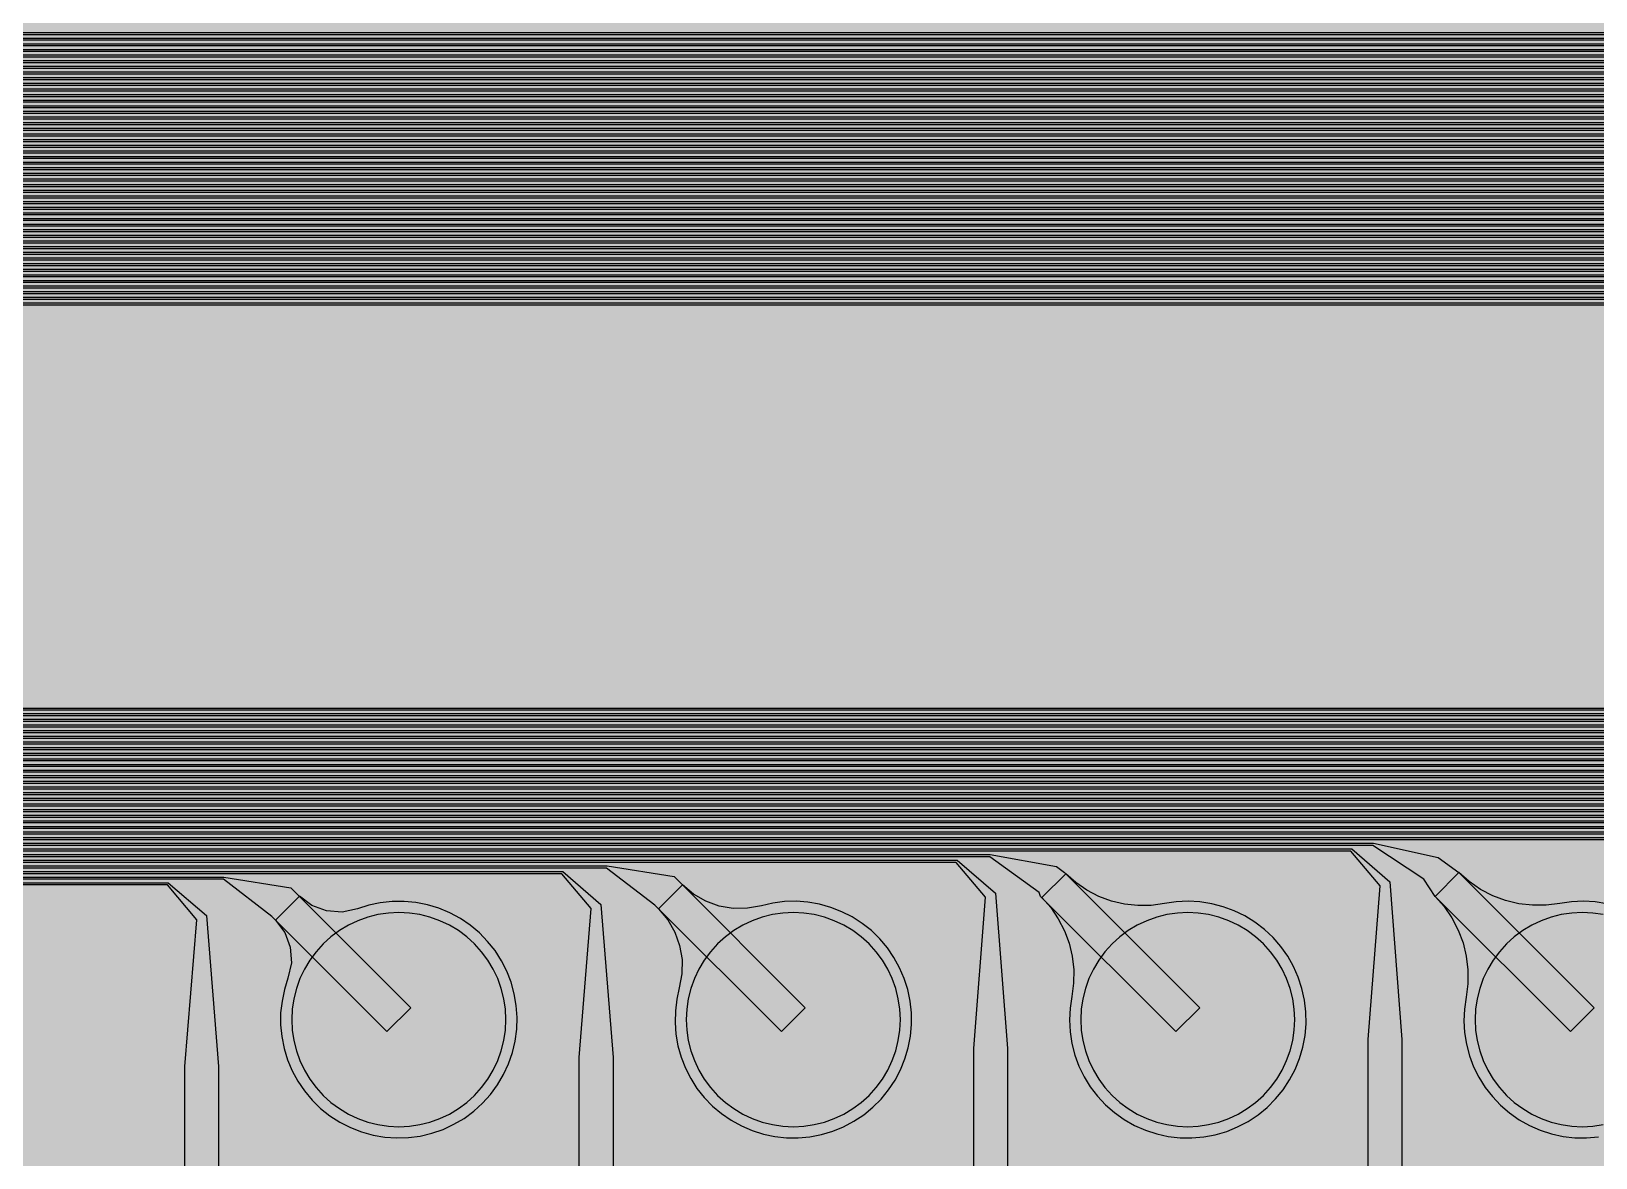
# Model space of a CAD drawing. Header units: metres. Extents: x -7220 to 10980, y -29667 to 1833.
# Drawn here: x -5383 to -3995, y -20165 to -19165 of the extents above; entities that cross this region are included whole.
import ezdxf

# ---------------------------------------------------------------- set-up
doc = ezdxf.new("R2010")
doc.units = ezdxf.units.M
for name, color, linetype in [('Metal1', 4, 'CONTINUOUS'), ('Polyimide', 7, 'CONTINUOUS'), ('Polyimide_Negative', 5, 'CONTINUOUS')]:
    doc.layers.add(name, color=color, linetype=linetype)

msp = doc.modelspace()

# ---------------------------------------------------------------- hatches: boundary and pattern name
at = {"layer": 'Polyimide'}
msp.add_hatch(color=7, dxfattribs=at).paths.add_polyline_path([(4099.4, -13861.6), (4142.6, -14152.8), (4214.2, -14438.4), (4313.4, -14715.5), (4439.2, -14981.7), (4590.6, -15234.2), (4766, -15470.7), (4963.7, -15688.8), (5181.8, -15886.5), (5418.3, -16061.9), (5670.8, -16213.3), (5936.9, -16339.1), (6214.1, -16438.3), (6499.7, -16509.9), (6790.9, -16553.1), (7085, -16567.5), (9980.4, -16567.5), (10058.8, -16571.4), (10136.4, -16582.9), (10212.6, -16601.9), (10286.5, -16628.4), (10357.5, -16662), (10424.8, -16702.3), (10487.9, -16749.1), (10546.1, -16801.8), (10598.8, -16860), (10645.6, -16923), (10685.9, -16990.4), (10719.5, -17061.4), (10745.9, -17135.3), (10765, -17211.4), (10776.5, -17289.1), (10780.4, -17367.5), (10780.4, -21957.3), (10741.6, -22012.9), (10706, -22070.6), (10673.6, -22130.1), (10644.5, -22191.4), (10618.9, -22254.2), (10596.8, -22318.2), (10578.3, -22383.5), (10563.4, -22449.6), (10552.2, -22516.5), (10544.7, -22583.8), (10541, -22651.5), (10541, -22719.3), (10544.7, -22787), (10552.2, -22854.4), (10563.4, -22921.2), (10578.3, -22987.4), (10596.8, -23052.6), (10618.9, -23116.7), (10644.5, -23179.5), (10673.6, -23240.7), (10706, -23300.3), (10741.6, -23357.9), (10780.4, -23413.5), (10780.4, -28667.5), (10776.5, -28745.9), (10765, -28823.6), (10745.9, -28899.7), (10719.5, -28973.6), (10685.9, -29044.6), (10645.6, -29112), (10598.8, -29175), (10546.1, -29233.2), (10487.9, -29285.9), (10424.8, -29332.7), (10357.5, -29373), (10286.5, -29406.6), (10212.6, -29433.1), (10136.4, -29452.1), (10058.8, -29463.6), (9980.4, -29467.5), (-6219.6, -29467.5), (-6298, -29463.6), (-6375.7, -29452.1), (-6451.9, -29433.1), (-6525.8, -29406.6), (-6596.7, -29373), (-6664.1, -29332.7), (-6727.1, -29285.9), (-6785.3, -29233.2), (-6838, -29175), (-6884.8, -29112), (-6925.2, -29044.6), (-6958.7, -28973.6), (-6985.2, -28899.7), (-7004.3, -28823.6), (-7015.8, -28745.9), (-7019.6, -28667.5), (-7019.6, -23426.3), (-6979.4, -23370.1), (-6942.3, -23311.6), (-6908.7, -23251.2), (-6878.5, -23189), (-6851.8, -23125.1), (-6828.8, -23059.9), (-6809.5, -22993.4), (-6794, -22926), (-6782.4, -22857.8), (-6774.6, -22789.1), (-6770.7, -22720), (-6770.7, -22650.8), (-6774.6, -22581.8), (-6782.4, -22513), (-6794, -22444.8), (-6809.5, -22377.4), (-6828.8, -22311), (-6851.8, -22245.7), (-6878.5, -22181.9), (-6908.7, -22119.7), (-6942.3, -22059.2), (-6979.4, -22000.8), (-7019.6, -21944.5), (-7019.6, -17367.5), (-7015.8, -17289.1), (-7004.3, -17211.4), (-6985.2, -17135.3), (-6958.7, -17061.4), (-6925.2, -16990.4), (-6884.8, -16923), (-6838, -16860), (-6785.3, -16801.8), (-6727.1, -16749.1), (-6664.1, -16702.3), (-6596.7, -16662), (-6525.8, -16628.4), (-6451.9, -16601.9), (-6375.7, -16582.9), (-6298, -16571.4), (-6219.6, -16567.5), (-3314, -16567.5), (-3019.9, -16553.1), (-2728.7, -16509.9), (-2443.1, -16438.3), (-2165.9, -16339.1), (-1899.8, -16213.3), (-1647.3, -16061.9), (-1410.8, -15886.5), (-1192.7, -15688.8), (-995, -15470.7), (-819.6, -15234.2), (-668.2, -14981.7), (-542.4, -14715.5), (-443.2, -14438.4), (-371.6, -14152.8), (-328.4, -13861.6), (-314, -13567.5), (-314, -13373.5), (-317.5, -13328.1), (-327.7, -13283.8), (-344.6, -13241.5), (-367.6, -13202.3), (-396.4, -13167), (-430.1, -13136.5), (-468, -13111.4), (-509.3, -13092.3), (-509.3, -13092.3), (-578.2, -13061.3), (-642.2, -13021.2), (-700.3, -12973), (-751.3, -12917.3), (-794.4, -12855.3), (-828.7, -12788.1), (-853.7, -12716.8), (-868.9, -12642.8), (-874, -12567.5), (-868.9, -12492.2), (-853.7, -12418.2), (-828.7, -12346.9), (-794.4, -12279.7), (-751.3, -12217.7), (-700.3, -12162), (-642.2, -12113.8), (-578.2, -12073.7), (-509.3, -12042.7), (-509.3, -12042.7), (-468, -12023.6), (-430.1, -11998.5), (-396.4, -11968), (-367.6, -11932.7), (-344.6, -11893.5), (-327.7, -11851.2), (-317.5, -11806.9), (-314, -11761.5), (-314, -11074.3), (-317.5, -11028.9), (-327.7, -10984.6), (-344.6, -10942.4), (-367.6, -10903.1), (-396.4, -10867.8), (-430.1, -10837.3), (-468, -10812.2), (-509.3, -10793.2), (-509.3, -10793.2), (-578.2, -10762.1), (-642.2, -10722.1), (-700.3, -10673.8), (-751.3, -10618.1), (-794.4, -10556.1), (-828.7, -10488.9), (-853.7, -10417.6), (-868.9, -10343.7), (-874, -10268.3), (-868.9, -10193), (-853.7, -10119), (-828.7, -10047.8), (-794.4, -9980.5), (-751.3, -9918.5), (-700.3, -9862.9), (-642.2, -9814.6), (-578.2, -9774.6), (-509.3, -9743.5), (-509.3, -9743.5), (-468, -9724.5), (-430.1, -9699.4), (-396.4, -9668.8), (-367.6, -9633.5), (-344.6, -9594.3), (-327.7, -9552), (-317.5, -9507.7), (-314, -9462.4), (-314, -8775.1), (-317.5, -8729.8), (-327.7, -8685.5), (-344.6, -8643.2), (-367.6, -8604), (-396.4, -8568.7), (-430.1, -8538.1), (-468, -8513), (-509.3, -8494), (-509.3, -8494), (-578.2, -8462.9), (-642.2, -8422.9), (-700.3, -8374.6), (-751.3, -8319), (-794.4, -8257), (-828.7, -8189.7), (-853.7, -8118.5), (-868.9, -8044.5), (-874, -7969.2), (-868.9, -7893.8), (-853.7, -7819.9), (-828.7, -7748.6), (-794.4, -7681.4), (-751.3, -7619.4), (-700.3, -7563.7), (-642.2, -7515.4), (-578.2, -7475.4), (-509.3, -7444.3), (-509.3, -7444.3), (-468, -7425.3), (-430.1, -7400.2), (-396.4, -7369.7), (-367.6, -7334.4), (-344.6, -7295.1), (-327.7, -7252.9), (-317.5, -7208.6), (-314, -7163.2), (-314, -6476), (-317.5, -6430.6), (-327.7, -6386.3), (-344.6, -6344), (-367.6, -6304.8), (-396.4, -6269.5), (-430.1, -6239), (-468, -6213.9), (-509.3, -6194.8), (-509.3, -6194.8), (-578.2, -6163.8), (-642.2, -6123.7), (-700.3, -6075.5), (-751.3, -6019.8), (-794.4, -5957.8), (-828.7, -5890.6), (-853.7, -5819.3), (-868.9, -5745.3), (-874, -5670), (-868.9, -5594.7), (-853.7, -5520.7), (-828.7, -5449.4), (-794.4, -5382.2), (-751.3, -5320.2), (-700.3, -5264.5), (-642.2, -5216.3), (-578.2, -5176.2), (-509.3, -5145.2), (-509.3, -5145.2), (-468, -5126.1), (-430.1, -5101), (-396.4, -5070.5), (-367.6, -5035.2), (-344.6, -4996), (-327.7, -4953.7), (-317.5, -4909.4), (-314, -4864), (-314, 380), (-314, 1532.5), (-269, 1532.5), (-268.8, 1525.6), (-268.1, 1518.8), (-267, 1512), (-265.4, 1505.3), (-263.4, 1498.7), (-261, 1492.3), (-258.2, 1486.1), (-254.9, 1480), (-251.3, 1474.2), (-247.3, 1468.6), (-242.9, 1463.3), (-238.2, 1458.3), (-233.2, 1453.6), (-227.9, 1449.2), (-222.3, 1445.2), (-216.5, 1441.6), (-210.4, 1438.3), (-204.2, 1435.5), (-197.8, 1433.1), (-191.2, 1431.1), (-184.5, 1429.5), (-177.7, 1428.4), (-170.9, 1427.7), (-164, 1427.5), (-157.1, 1427.7), (-150.3, 1428.4), (-143.5, 1429.5), (-136.8, 1431.1), (-130.2, 1433.1), (-123.8, 1435.5), (-117.6, 1438.3), (-111.5, 1441.6), (-105.7, 1445.2), (-100.1, 1449.2), (-94.8, 1453.6), (-89.8, 1458.3), (-85.1, 1463.3), (-80.7, 1468.6), (-76.7, 1474.2), (-73.1, 1480), (-69.8, 1486.1), (-67, 1492.3), (-64.6, 1498.7), (-62.6, 1505.3), (-61, 1512), (-59.9, 1518.8), (-59.2, 1525.6), (-59, 1532.5), (1786, 1532.5), (3835, 1532.5), (3835.2, 1539), (3835.9, 1545.6), (3836.9, 1552), (3838.4, 1558.4), (3840.3, 1564.6), (3842.6, 1570.8), (3845.3, 1576.7), (3848.4, 1582.5), (3851.9, 1588.1), (3855.7, 1593.4), (3859.8, 1598.4), (3864.3, 1603.2), (3869.1, 1607.7), (3874.1, 1611.8), (3879.4, 1615.6), (3885, 1619.1), (3890.8, 1622.2), (3896.7, 1624.9), (3902.9, 1627.2), (3909.1, 1629.1), (3915.5, 1630.6), (3921.9, 1631.6), (3928.5, 1632.3), (3935, 1632.5), (3941.5, 1632.3), (3948.1, 1631.6), (3954.5, 1630.6), (3960.9, 1629.1), (3967.1, 1627.2), (3973.3, 1624.9), (3979.2, 1622.2), (3985, 1619.1), (3990.6, 1615.6), (3995.9, 1611.8), (4000.9, 1607.7), (4005.7, 1603.2), (4010.2, 1598.4), (4014.3, 1593.4), (4018.1, 1588.1), (4021.6, 1582.5), (4024.7, 1576.7), (4027.4, 1570.8), (4029.7, 1564.6), (4031.6, 1558.4), (4033.1, 1552), (4034.1, 1545.6), (4034.8, 1539), (4035, 1532.5), (4085, 1532.5), (4085, 380), (4085, 330), (4085, -4864), (4088.5, -4909.4), (4098.7, -4953.7), (4115.6, -4996), (4138.6, -5035.2), (4167.4, -5070.5), (4201.1, -5101), (4239, -5126.1), (4280.3, -5145.2), (4280.3, -5145.2), (4349.2, -5176.2), (4413.2, -5216.3), (4471.3, -5264.5), (4522.3, -5320.2), (4565.4, -5382.2), (4599.7, -5449.4), (4624.7, -5520.7), (4639.9, -5594.7), (4645, -5670), (4639.9, -5745.3), (4624.7, -5819.3), (4599.7, -5890.6), (4565.4, -5957.8), (4522.3, -6019.8), (4471.3, -6075.5), (4413.2, -6123.7), (4349.2, -6163.8), (4280.3, -6194.8), (4239, -6213.9), (4201.1, -6239), (4167.4, -6269.5), (4138.6, -6304.8), (4115.6, -6344), (4098.7, -6386.3), (4088.5, -6430.6), (4085, -6476), (4085, -13567.5), (4099.4, -13861.6)])

# ---------------------------------------------------------------- linework, layer by layer
at = {"layer": 'Metal1'}
for points in [[(918.9, -18191.7), (918.9, -19377.9), (888.3, -19408.5), (-6017.5, -19408.5), (-6048.1, -19377.9), (-6048.1, -16796.6)], [(-6046.1, -16797.4), (-6046.1, -19377.1), (-6016.7, -19406.5), (887.5, -19406.5), (916.9, -19377.1), (916.9, -18191.7)], [(913.9, -18191.7), (913.9, -19372.9), (883.3, -19403.5), (-6012.5, -19403.5), (-6043.1, -19372.9), (-6043.1, -16801.6)], [(-6041.1, -16802.4), (-6041.1, -19372.1), (-6011.7, -19401.5), (882.5, -19401.5), (911.9, -19372.1), (911.9, -18191.7)], [(908.9, -18191.7), (908.9, -19367.9), (878.3, -19398.5), (-6007.5, -19398.5), (-6038.1, -19367.9), (-6038.1, -16806.6)], [(-6036.1, -16807.4), (-6036.1, -19367.1), (-6006.7, -19396.5), (877.5, -19396.5), (906.9, -19367.1), (906.9, -18191.7)], [(903.9, -18191.7), (903.9, -19362.9), (873.3, -19393.5), (-6002.5, -19393.5), (-6033.1, -19362.9), (-6033.1, -16811.6)], [(-6031.1, -16812.4), (-6031.1, -19362.1), (-6001.7, -19391.5), (872.5, -19391.5), (901.9, -19362.1), (901.9, -18191.7)], [(898.9, -18191.7), (898.9, -19357.9), (868.3, -19388.5), (-5997.5, -19388.5), (-6028.1, -19357.9), (-6028.1, -16816.6)], [(-6026.1, -16817.4), (-6026.1, -19357.1), (-5996.7, -19386.5), (867.5, -19386.5), (896.9, -19357.1), (896.9, -18191.7)], [(893.9, -18191.7), (893.9, -19352.9), (863.3, -19383.5), (-5992.5, -19383.5), (-6023.1, -19352.9), (-6023.1, -16821.6)], [(-6021.1, -16822.4), (-6021.1, -19352.1), (-5991.7, -19381.5), (862.5, -19381.5), (891.9, -19352.1), (891.9, -18191.7)], [(888.9, -18191.7), (888.9, -19347.9), (858.3, -19378.5), (-5987.5, -19378.5), (-6018.1, -19347.9), (-6018.1, -16826.6)], [(-6016.1, -16827.4), (-6016.1, -19347.1), (-5986.7, -19376.5), (857.5, -19376.5), (886.9, -19347.1), (886.9, -18191.7)], [(883.9, -18191.7), (883.9, -19342.9), (853.3, -19373.5), (-5982.5, -19373.5), (-6013.1, -19342.9), (-6013.1, -16831.6)], [(-6011.1, -16832.4), (-6011.1, -19342.1), (-5981.7, -19371.5), (852.5, -19371.5), (881.9, -19342.1), (881.9, -18191.7)], [(878.9, -18191.7), (878.9, -19337.9), (848.3, -19368.5), (-5977.5, -19368.5), (-6008.1, -19337.9), (-6008.1, -16836.6)], [(-6006.1, -16837.4), (-6006.1, -19337.1), (-5976.7, -19366.5), (847.5, -19366.5), (876.9, -19337.1), (876.9, -18191.7)], [(873.9, -18191.7), (873.9, -19332.9), (843.3, -19363.5), (-5972.5, -19363.5), (-6003.1, -19332.9), (-6003.1, -16841.6)], [(-6001.1, -16842.4), (-6001.1, -19332.1), (-5971.7, -19361.5), (842.5, -19361.5), (871.9, -19332.1), (871.9, -18191.7)], [(868.9, -18191.7), (868.9, -19327.9), (838.3, -19358.5), (-5967.5, -19358.5), (-5998.1, -19327.9), (-5998.1, -16846.6)], [(-5996.1, -16847.4), (-5996.1, -19327.1), (-5966.7, -19356.5), (837.5, -19356.5), (866.9, -19327.1), (866.9, -18191.7)], [(863.9, -18191.7), (863.9, -19322.9), (833.3, -19353.5), (-5962.5, -19353.5), (-5993.1, -19322.9), (-5993.1, -16851.6)], [(-5991.1, -16852.4), (-5991.1, -19322.1), (-5961.7, -19351.5), (832.5, -19351.5), (861.9, -19322.1), (861.9, -18191.7)], [(858.9, -18191.7), (858.9, -19317.9), (828.3, -19348.5), (-5957.5, -19348.5), (-5988.1, -19317.9), (-5988.1, -16856.6)], [(-5986.1, -16857.4), (-5986.1, -19317.1), (-5956.7, -19346.5), (827.5, -19346.5), (856.9, -19317.1), (856.9, -18191.7)], [(853.9, -18191.7), (853.9, -19312.9), (823.3, -19343.5), (-5952.5, -19343.5), (-5983.1, -19312.9), (-5983.1, -16861.6)], [(-5981.1, -16862.4), (-5981.1, -19312.1), (-5951.7, -19341.5), (822.5, -19341.5), (851.9, -19312.1), (851.9, -18191.7)], [(848.9, -18191.7), (848.9, -19307.9), (818.3, -19338.5), (-5947.5, -19338.5), (-5978.1, -19307.9), (-5978.1, -16866.6)], [(-5976.1, -16867.4), (-5976.1, -19307.1), (-5946.7, -19336.5), (817.5, -19336.5), (846.9, -19307.1), (846.9, -18191.7)], [(843.9, -18191.7), (843.9, -19302.9), (813.3, -19333.5), (-5942.5, -19333.5), (-5973.1, -19302.9), (-5973.1, -16871.6)], [(-5971.1, -16872.4), (-5971.1, -19302.1), (-5941.7, -19331.5), (812.5, -19331.5), (841.9, -19302.1), (841.9, -18191.7)], [(838.9, -18191.7), (838.9, -19297.9), (808.3, -19328.5), (-5937.5, -19328.5), (-5968.1, -19297.9), (-5968.1, -16876.6)], [(-5966.1, -16877.4), (-5966.1, -19297.1), (-5936.7, -19326.5), (807.5, -19326.5), (836.9, -19297.1), (836.9, -18191.7)], [(833.9, -18191.7), (833.9, -19292.9), (803.3, -19323.5), (-5932.5, -19323.5), (-5963.1, -19292.9), (-5963.1, -16881.6)], [(-5961.1, -16882.4), (-5961.1, -19292.1), (-5931.7, -19321.5), (802.5, -19321.5), (831.9, -19292.1), (831.9, -18191.7)], [(828.9, -18191.7), (828.9, -19287.9), (798.3, -19318.5), (-5927.5, -19318.5), (-5958.1, -19287.9), (-5958.1, -16886.6)], [(-5956.1, -16887.4), (-5956.1, -19287.1), (-5926.7, -19316.5), (797.5, -19316.5), (826.9, -19287.1), (826.9, -18191.7)], [(823.9, -18191.7), (823.9, -19282.9), (793.3, -19313.5), (-5922.5, -19313.5), (-5953.1, -19282.9), (-5953.1, -16891.6)], [(-5951.1, -16892.4), (-5951.1, -19282.1), (-5921.7, -19311.5), (792.5, -19311.5), (821.9, -19282.1), (821.9, -18191.7)], [(818.9, -18191.7), (818.9, -19277.9), (788.3, -19308.5), (-5917.5, -19308.5), (-5948.1, -19277.9), (-5948.1, -16896.6)], [(-5946.1, -16897.4), (-5946.1, -19277.1), (-5916.7, -19306.5), (787.5, -19306.5), (816.9, -19277.1), (816.9, -18191.7)], [(813.9, -18191.7), (813.9, -19272.9), (783.3, -19303.5), (-5912.5, -19303.5), (-5943.1, -19272.9), (-5943.1, -16901.6)], [(-5941.1, -16902.4), (-5941.1, -19272.1), (-5911.7, -19301.5), (782.5, -19301.5), (811.9, -19272.1), (811.9, -18191.7)], [(808.9, -18191.7), (808.9, -19267.9), (778.3, -19298.5), (-5907.5, -19298.5), (-5938.1, -19267.9), (-5938.1, -16906.6)], [(-5936.1, -16907.4), (-5936.1, -19267.1), (-5906.7, -19296.5), (777.5, -19296.5), (806.9, -19267.1), (806.9, -18191.7)], [(803.9, -18191.7), (803.9, -19262.9), (773.3, -19293.5), (-5902.5, -19293.5), (-5933.1, -19262.9), (-5933.1, -16911.6)], [(-5931.1, -16912.4), (-5931.1, -19262.1), (-5901.7, -19291.5), (772.5, -19291.5), (801.9, -19262.1), (801.9, -18191.7)], [(798.9, -18191.7), (798.9, -19257.9), (768.3, -19288.5), (-5897.5, -19288.5), (-5928.1, -19257.9), (-5928.1, -16916.6)], [(-5926.1, -16917.4), (-5926.1, -19257.1), (-5896.7, -19286.5), (767.5, -19286.5), (796.9, -19257.1), (796.9, -18191.7)], [(793.9, -18191.7), (793.9, -19252.9), (763.3, -19283.5), (-5892.5, -19283.5), (-5923.1, -19252.9), (-5923.1, -16921.6)], [(-5921.1, -16922.4), (-5921.1, -19252.1), (-5891.7, -19281.5), (762.5, -19281.5), (791.9, -19252.1), (791.9, -18191.7)], [(788.9, -18191.7), (788.9, -19247.9), (758.3, -19278.5), (-5887.5, -19278.5), (-5918.1, -19247.9), (-5918.1, -16926.6)], [(-5916.1, -16927.4), (-5916.1, -19247.1), (-5886.7, -19276.5), (757.5, -19276.5), (786.9, -19247.1), (786.9, -18191.7)], [(783.9, -18191.7), (783.9, -19242.9), (753.3, -19273.5), (-5882.5, -19273.5), (-5913.1, -19242.9), (-5913.1, -16931.6)], [(-5911.1, -16932.4), (-5911.1, -19242.1), (-5881.7, -19271.5), (752.5, -19271.5), (781.9, -19242.1), (781.9, -18191.7)], [(778.9, -18191.7), (778.9, -19237.9), (748.3, -19268.5), (-5877.5, -19268.5), (-5908.1, -19237.9), (-5908.1, -16936.6)], [(-5906.1, -16937.4), (-5906.1, -19237.1), (-5876.7, -19266.5), (747.5, -19266.5), (776.9, -19237.1), (776.9, -18191.7)], [(773.9, -18191.7), (773.9, -19232.9), (743.3, -19263.5), (-5872.5, -19263.5), (-5903.1, -19232.9), (-5903.1, -16941.6)], [(-5901.1, -16942.4), (-5901.1, -19232.1), (-5871.7, -19261.5), (742.5, -19261.5), (771.9, -19232.1), (771.9, -18191.7)], [(768.9, -18191.7), (768.9, -19227.9), (738.3, -19258.5), (-5867.5, -19258.5), (-5898.1, -19227.9), (-5898.1, -16946.6)], [(-5896.1, -16947.4), (-5896.1, -19227.1), (-5866.7, -19256.5), (737.5, -19256.5), (766.9, -19227.1), (766.9, -18191.7)], [(763.9, -18191.7), (763.9, -19222.9), (733.3, -19253.5), (-5862.5, -19253.5), (-5893.1, -19222.9), (-5893.1, -16951.6)], [(-5891.1, -16952.4), (-5891.1, -19222.1), (-5861.7, -19251.5), (732.5, -19251.5), (761.9, -19222.1), (761.9, -18191.7)], [(758.9, -18191.7), (758.9, -19217.9), (728.3, -19248.5), (-5857.5, -19248.5), (-5888.1, -19217.9), (-5888.1, -17921.6)], [(-5886.1, -17922.4), (-5886.1, -19217.1), (-5856.7, -19246.5), (727.5, -19246.5), (756.9, -19217.1), (756.9, -18191.7)], [(753.9, -18191.7), (753.9, -19212.9), (723.3, -19243.5), (-5852.5, -19243.5), (-5883.1, -19212.9), (-5883.1, -17926.6)], [(-5881.1, -17927.4), (-5881.1, -19212.1), (-5851.7, -19241.5), (722.5, -19241.5), (751.9, -19212.1), (751.9, -18191.7)], [(748.9, -18191.7), (748.9, -19207.9), (718.3, -19238.5), (-5847.5, -19238.5), (-5878.1, -19207.9), (-5878.1, -17931.6)], [(-5876.1, -17932.4), (-5876.1, -19207.1), (-5846.7, -19236.5), (717.5, -19236.5), (746.9, -19207.1), (746.9, -18191.7)], [(743.9, -18191.7), (743.9, -19202.9), (713.3, -19233.5), (-5842.5, -19233.5), (-5873.1, -19202.9), (-5873.1, -17936.6)], [(-5871.1, -17937.4), (-5871.1, -19202.1), (-5841.7, -19231.5), (712.5, -19231.5), (741.9, -19202.1), (741.9, -18191.7)], [(738.9, -18191.7), (738.9, -19197.9), (708.3, -19228.5), (-5837.5, -19228.5), (-5868.1, -19197.9), (-5868.1, -17941.6)], [(-5866.1, -17942.4), (-5866.1, -19197.1), (-5836.7, -19226.5), (707.5, -19226.5), (736.9, -19197.1), (736.9, -18191.7)], [(733.9, -18191.7), (733.9, -19192.9), (703.3, -19223.5), (-5832.5, -19223.5), (-5863.1, -19192.9), (-5863.1, -17946.6)], [(-5861.1, -17947.4), (-5861.1, -19192.1), (-5831.7, -19221.5), (702.5, -19221.5), (731.9, -19192.1), (731.9, -18191.7)], [(728.9, -18191.7), (728.9, -19187.9), (698.3, -19218.5), (-5827.5, -19218.5), (-5858.1, -19187.9), (-5858.1, -17951.6)], [(-5856.1, -17952.4), (-5856.1, -19187.1), (-5826.7, -19216.5), (697.5, -19216.5), (726.9, -19187.1), (726.9, -18191.7)], [(723.9, -18191.7), (723.9, -19182.9), (693.3, -19213.5), (-5822.5, -19213.5), (-5853.1, -19182.9), (-5853.1, -17956.6)], [(-5851.1, -17957.4), (-5851.1, -19182.1), (-5821.7, -19211.5), (692.5, -19211.5), (721.9, -19182.1), (721.9, -18191.7)], [(718.9, -18191.7), (718.9, -19177.9), (688.3, -19208.5), (-5817.5, -19208.5), (-5848.1, -19177.9), (-5848.1, -17961.6)], [(-5846.1, -17962.4), (-5846.1, -19177.1), (-5816.7, -19206.5), (687.5, -19206.5), (716.9, -19177.1), (716.9, -18191.7)], [(713.9, -18191.7), (713.9, -19172.9), (683.3, -19203.5), (-5812.5, -19203.5), (-5843.1, -19172.9), (-5843.1, -17966.6)], [(-5841.1, -17967.4), (-5841.1, -19172.1), (-5811.7, -19201.5), (682.5, -19201.5), (711.9, -19172.1), (711.9, -18191.7)], [(708.9, -18191.7), (708.9, -19167.9), (678.3, -19198.5), (-5807.5, -19198.5), (-5838.1, -19167.9), (-5838.1, -17971.6)], [(-5836.1, -17972.4), (-5836.1, -19167.1), (-5806.7, -19196.5), (677.5, -19196.5), (706.9, -19167.1), (706.9, -18191.7)], [(1238.9, -18191.7), (1238.9, -22377.9), (1208.3, -22408.5), (-6017.5, -22408.5), (-6048.1, -22377.9), (-6048.1, -19796.6), (-6017.5, -19766), (21.9, -19766), (69.5, -19789.8), (128.8, -19884.6), (206.2, -20035.7), (179.5, -20049.3), (102.1, -19898.3), (61.2, -19797.5), (21.4, -19768), (-6016.7, -19768), (-6046.1, -19797.4), (-6046.1, -22377.1), (-6016.7, -22406.5), (1207.5, -22406.5), (1236.9, -22377.1), (1236.9, -18191.7)], [(1233.9, -18191.7), (1233.9, -22372.9), (1203.3, -22403.5), (-6012.5, -22403.5), (-6043.1, -22372.9), (-6043.1, -19801.6), (-6012.5, -19771), (-11.7, -19771), (21.8, -19800.4), (32.9, -19964.2), (32.9, -20782.5), (2.9, -20782.5), (2.9, -19964.2), (14, -19803.6), (-12.5, -19773), (-6011.7, -19773), (-6041.1, -19802.4), (-6041.1, -22372.1), (-6011.7, -22401.5), (1202.5, -22401.5), (1231.9, -22372.1), (1231.9, -18191.7)], [(1228.9, -18191.7), (1228.9, -22367.9), (1198.3, -22398.5), (-6007.5, -22398.5), (-6038.1, -22367.9), (-6038.1, -19806.6), (-6007.5, -19776), (-328.1, -19776), (-279.9, -19799.4), (-223.6, -19885.6), (-143.9, -20035.5), (-170.4, -20049.5), (-250.1, -19899.7), (-288.6, -19807.6), (-328.6, -19778), (-6006.7, -19778), (-6036.1, -19807.4), (-6036.1, -22367.1), (-6006.7, -22396.5), (1197.5, -22396.5), (1226.9, -22367.1), (1226.9, -18191.7)], [(1223.9, -18191.7), (1223.9, -22362.9), (1193.3, -22393.5), (-6002.5, -22393.5), (-6033.1, -22362.9), (-6033.1, -19811.6), (-6002.5, -19781), (-361.7, -19781), (-328.2, -19810.4), (-317.1, -19972.2), (-317.1, -20782.5), (-347.1, -20782.5), (-347.1, -19972.2), (-336.1, -19813.6), (-362.5, -19783), (-6001.7, -19783), (-6031.1, -19812.4), (-6031.1, -22362.1), (-6001.7, -22391.5), (1192.5, -22391.5), (1221.9, -22362.1), (1221.9, -18191.7)], [(1218.9, -18191.7), (1218.9, -22357.9), (1188.3, -22388.5), (-5997.5, -22388.5), (-6028.1, -22357.9), (-6028.1, -19816.6), (-5997.5, -19786), (-678.1, -19786), (-629.3, -19808.9), (-576.1, -19886.7), (-494, -20035.2), (-520.3, -20049.8), (-602.3, -19901.2), (-638.3, -19817.6), (-678.6, -19788), (-5996.7, -19788), (-6026.1, -19817.4), (-6026.1, -22357.1), (-5996.7, -22386.5), (1187.5, -22386.5), (1216.9, -22357.1), (1216.9, -18191.7)], [(1213.9, -18191.7), (1213.9, -22352.9), (1183.3, -22383.5), (-5992.5, -22383.5), (-6023.1, -22352.9), (-6023.1, -19821.6), (-5992.5, -19791), (-711.7, -19791), (-678.2, -19820.4), (-667.1, -19980.2), (-667.1, -20782.5), (-697.1, -20782.5), (-697.1, -19980.2), (-686.1, -19823.6), (-712.5, -19793), (-5991.7, -19793), (-6021.1, -19822.4), (-6021.1, -22352.1), (-5991.7, -22381.5), (1182.5, -22381.5), (1211.9, -22352.1), (1211.9, -18191.7)], [(1208.9, -18191.7), (1208.9, -22347.9), (1178.3, -22378.5), (-5987.5, -22378.5), (-6018.1, -22347.9), (-6018.1, -19826.6), (-5987.5, -19796), (-1028.1, -19796), (-978.7, -19818.3), (-928.7, -19887.9), (-844.1, -20035), (-870.1, -20050), (-954.7, -19902.9), (-988, -19827.7), (-1028.6, -19798), (-5986.7, -19798), (-6016.1, -19827.4), (-6016.1, -22347.1), (-5986.7, -22376.5), (1177.5, -22376.5), (1206.9, -22347.1), (1206.9, -18191.7)], [(1203.9, -18191.7), (1203.9, -22342.9), (1173.3, -22373.5), (-5982.5, -22373.5), (-6013.1, -22342.9), (-6013.1, -19831.6), (-5982.5, -19801), (-1061.7, -19801), (-1028.1, -19830.3), (-1017.1, -19988.2), (-1017.1, -20782.5), (-1047.1, -20782.5), (-1047.1, -19988.2), (-1036.1, -19833.7), (-1062.5, -19803), (-5981.7, -19803), (-6011.1, -19832.4), (-6011.1, -22342.1), (-5981.7, -22371.5), (1172.5, -22371.5), (1201.9, -22342.1), (1201.9, -18191.7)], [(1198.9, -18191.7), (1198.9, -22337.9), (1168.3, -22368.5), (-5977.5, -22368.5), (-6008.1, -22337.9), (-6008.1, -19836.6), (-5977.5, -19806), (-1378.1, -19806), (-1328, -19827.7), (-1281.5, -19889.2), (-1194.3, -20034.8), (-1220, -20050.2), (-1307.3, -19904.7), (-1337.8, -19837.7), (-1378.6, -19808), (-5976.7, -19808), (-6006.1, -19837.4), (-6006.1, -22337.1), (-5976.7, -22366.5), (1167.5, -22366.5), (1196.9, -22337.1), (1196.9, -18191.7)], [(1193.9, -18191.7), (1193.9, -22332.9), (1163.3, -22363.5), (-5972.5, -22363.5), (-6003.1, -22332.9), (-6003.1, -19841.6), (-5972.5, -19811), (-1411.7, -19811), (-1378.1, -19840.3), (-1367.1, -19996.2), (-1367.1, -20782.5), (-1397.1, -20782.5), (-1397.1, -19996.2), (-1386.1, -19843.7), (-1412.5, -19813), (-5971.7, -19813), (-6001.1, -19842.4), (-6001.1, -22332.1), (-5971.7, -22361.5), (1162.5, -22361.5), (1191.9, -22332.1), (1191.9, -18191.7)], [(1188.9, -18191.7), (1188.9, -22327.9), (1158.3, -22358.5), (-5967.5, -22358.5), (-5998.1, -22327.9), (-5998.1, -19846.6), (-5967.5, -19816), (-1728.1, -19816), (-1677.3, -19837), (-1634.5, -19890.7), (-1544.4, -20034.5), (-1569.8, -20050.5), (-1659.9, -19906.6), (-1687.5, -19847.8), (-1728.6, -19818), (-5966.7, -19818), (-5996.1, -19847.4), (-5996.1, -22327.1), (-5966.7, -22356.5), (1157.5, -22356.5), (1186.9, -22327.1), (1186.9, -18191.7)], [(1183.9, -18191.7), (1183.9, -22322.9), (1153.3, -22353.5), (-5962.5, -22353.5), (-5993.1, -22322.9), (-5993.1, -19851.6), (-5962.5, -19821), (-1761.7, -19821), (-1728.1, -19850.3), (-1717.1, -20004.2), (-1717.1, -20782.5), (-1747.1, -20782.5), (-1747.1, -20004.2), (-1736.2, -19853.7), (-1762.5, -19823), (-5961.7, -19823), (-5991.1, -19852.4), (-5991.1, -22322.1), (-5961.7, -22351.5), (1152.5, -22351.5), (1181.9, -22322.1), (1181.9, -18191.7)], [(1178.9, -18191.7), (1178.9, -22317.9), (1148.3, -22348.5), (-5957.5, -22348.5), (-5988.1, -22317.9), (-5988.1, -19856.6), (-5957.5, -19826), (-2078.1, -19826), (-2026.5, -19846.3), (-1987.6, -19892.3), (-1894.6, -20034.3), (-1919.7, -20050.7), (-2012.7, -19908.8), (-2037.3, -19857.9), (-2078.6, -19828), (-5956.7, -19828), (-5986.1, -19857.4), (-5986.1, -22317.1), (-5956.7, -22346.5), (1147.5, -22346.5), (1176.9, -22317.1), (1176.9, -18191.7)], [(1173.9, -18191.7), (1173.9, -22312.9), (1143.3, -22343.5), (-5952.5, -22343.5), (-5983.1, -22312.9), (-5983.1, -19861.6), (-5952.5, -19831), (-2111.7, -19831), (-2078, -19860.3), (-2067.1, -20012.2), (-2067.1, -20782.5), (-2097.1, -20782.5), (-2097.1, -20012.2), (-2086.2, -19863.7), (-2112.5, -19833), (-5951.7, -19833), (-5981.1, -19862.4), (-5981.1, -22312.1), (-5951.7, -22341.5), (1142.5, -22341.5), (1171.9, -22312.1), (1171.9, -18191.7)], [(1168.9, -18191.7), (1168.9, -22307.9), (1138.3, -22338.5), (-5947.5, -22338.5), (-5978.1, -22307.9), (-5978.1, -19866.6), (-5947.5, -19836), (-2428.1, -19836), (-2375.7, -19855.4), (-2340.9, -19894.1), (-2244.8, -20034), (-2269.5, -20051), (-2365.6, -19911.1), (-2387, -19868.1), (-2428.6, -19838), (-5946.7, -19838), (-5976.1, -19867.4), (-5976.1, -22307.1), (-5946.7, -22336.5), (1137.5, -22336.5), (1166.9, -22307.1), (1166.9, -18191.7)], [(1163.9, -18191.7), (1163.9, -22302.9), (1133.3, -22333.5), (-5942.5, -22333.5), (-5973.1, -22302.9), (-5973.1, -19871.6), (-5942.5, -19841), (-2461.7, -19841), (-2428, -19870.3), (-2417.1, -20020.2), (-2417.1, -20782.5), (-2447.1, -20782.5), (-2447.1, -20020.2), (-2436.2, -19873.7), (-2462.5, -19843), (-5941.7, -19843), (-5971.1, -19872.4), (-5971.1, -22302.1), (-5941.7, -22331.5), (1132.5, -22331.5), (1161.9, -22302.1), (1161.9, -18191.7)], [(1158.9, -18191.7), (1158.9, -22297.9), (1128.3, -22328.5), (-5937.5, -22328.5), (-5968.1, -22297.9), (-5968.1, -19876.6), (-5937.5, -19846), (-2778.1, -19846), (-2724.8, -19864.4), (-2694.3, -19896.1), (-2595, -20033.7), (-2619.3, -20051.3), (-2718.7, -19913.7), (-2736.7, -19878.3), (-2778.6, -19848), (-5936.7, -19848), (-5966.1, -19877.4), (-5966.1, -22297.1), (-5936.7, -22326.5), (1127.5, -22326.5), (1156.9, -22297.1), (1156.9, -18191.7)], [(1153.9, -18191.7), (1153.9, -22292.9), (1123.3, -22323.5), (-5932.5, -22323.5), (-5963.1, -22292.9), (-5963.1, -19881.6), (-5932.5, -19851), (-2811.7, -19851), (-2778, -19880.3), (-2767.1, -20028.2), (-2767.1, -20782.5), (-2797.1, -20782.5), (-2797.1, -20028.2), (-2786.3, -19883.7), (-2812.5, -19853), (-5931.7, -19853), (-5961.1, -19882.4), (-5961.1, -22292.1), (-5931.7, -22321.5), (1122.5, -22321.5), (1151.9, -22292.1), (1151.9, -18191.7)], [(1148.9, -18191.7), (1148.9, -22287.9), (1118.3, -22318.5), (-5927.5, -22318.5), (-5958.1, -22287.9), (-5958.1, -19886.6), (-5927.5, -19856), (-3128.1, -19856), (-3073.9, -19873.2), (-3048, -19898.4), (-2945.2, -20033.4), (-2969.1, -20051.6), (-3071.9, -19916.6), (-3086.5, -19888.5), (-3128.6, -19858), (-5926.7, -19858), (-5956.1, -19887.4), (-5956.1, -22287.1), (-5926.7, -22316.5), (1117.5, -22316.5), (1146.9, -22287.1), (1146.9, -18191.7)], [(1143.9, -18191.7), (1143.9, -22282.9), (1113.3, -22313.5), (-5922.5, -22313.5), (-5953.1, -22282.9), (-5953.1, -19891.6), (-5922.5, -19861), (-3161.7, -19861), (-3127.9, -19890.3), (-3117.1, -20036.2), (-3117.1, -20782.5), (-3147.1, -20782.5), (-3147.1, -20036.2), (-3136.3, -19893.7), (-3162.5, -19863), (-5921.7, -19863), (-5951.1, -19892.4), (-5951.1, -22282.1), (-5921.7, -22311.5), (1112.5, -22311.5), (1141.9, -22282.1), (1141.9, -18191.7)], [(1138.9, -18191.7), (1138.9, -22277.9), (1108.3, -22308.5), (-5917.5, -22308.5), (-5948.1, -22277.9), (-5948.1, -19896.6), (-5917.5, -19866), (-3512.4, -19866), (-3456.6, -19881), (-3416.5, -19911.9), (-3296.5, -20031.9), (-3317.7, -20053.1), (-3437.7, -19933.1), (-3466.2, -19895.4), (-3512.8, -19868), (-5916.7, -19868), (-5946.1, -19897.4), (-5946.1, -22277.1), (-5916.7, -22306.5), (1107.5, -22306.5), (1136.9, -22277.1), (1136.9, -18191.7)], [(1133.9, -18191.7), (1133.9, -22272.9), (1103.3, -22303.5), (-5912.5, -22303.5), (-5943.1, -22272.9), (-5943.1, -19901.6), (-5912.5, -19871), (-3511.7, -19871), (-3477.9, -19900.3), (-3467.1, -20044.2), (-3467.1, -20782.5), (-3497.1, -20782.5), (-3497.1, -20044.2), (-3486.3, -19903.7), (-3512.5, -19873), (-5911.7, -19873), (-5941.1, -19902.4), (-5941.1, -22272.1), (-5911.7, -22301.5), (1102.5, -22301.5), (1131.9, -22272.1), (1131.9, -18191.7)], [(1128.9, -18191.7), (1128.9, -22267.9), (1098.3, -22298.5), (-5907.5, -22298.5), (-5938.1, -22267.9), (-5938.1, -19906.6), (-5907.5, -19876), (-3852.4, -19876), (-3795.9, -19890), (-3766.5, -19911.9), (-3646.5, -20031.9), (-3667.7, -20053.1), (-3787.7, -19933.1), (-3806.9, -19906.4), (-3852.8, -19878), (-5906.7, -19878), (-5936.1, -19907.4), (-5936.1, -22267.1), (-5906.7, -22296.5), (1097.5, -22296.5), (1126.9, -22267.1), (1126.9, -18191.7)], [(1123.9, -18191.7), (1123.9, -22262.9), (1093.3, -22293.5), (-5902.5, -22293.5), (-5933.1, -22262.9), (-5933.1, -19911.6), (-5902.5, -19881), (-3861.7, -19881), (-3827.9, -19910.2), (-3817.1, -20052.2), (-3817.1, -20782.5), (-3847.1, -20782.5), (-3847.1, -20052.2), (-3836.4, -19913.8), (-3862.5, -19883), (-5901.7, -19883), (-5931.1, -19912.4), (-5931.1, -22262.1), (-5901.7, -22291.5), (1092.5, -22291.5), (1121.9, -22262.1), (1121.9, -18191.7)], [(1118.9, -18191.7), (1118.9, -22257.9), (1088.3, -22288.5), (-5897.5, -22288.5), (-5928.1, -22257.9), (-5928.1, -19916.6), (-5897.5, -19886), (-4192.4, -19886), (-4135, -19898.7), (-4116.5, -19911.9), (-3996.5, -20031.9), (-4017.7, -20053.1), (-4137.7, -19933.1), (-4147.8, -19917.8), (-4192.8, -19888), (-5896.7, -19888), (-5926.1, -19917.4), (-5926.1, -22257.1), (-5896.7, -22286.5), (1087.5, -22286.5), (1116.9, -22257.1), (1116.9, -18191.7)], [(1113.9, -18191.7), (1113.9, -22252.9), (1083.3, -22283.5), (-5892.5, -22283.5), (-5923.1, -22252.9), (-5923.1, -19921.6), (-5892.5, -19891), (-4211.7, -19891), (-4177.8, -19920.2), (-4167.1, -20060.2), (-4167.1, -20782.5), (-4197.1, -20782.5), (-4197.1, -20060.2), (-4186.4, -19923.8), (-4212.5, -19893), (-5891.7, -19893), (-5921.1, -19922.4), (-5921.1, -22252.1), (-5891.7, -22281.5), (1082.5, -22281.5), (1111.9, -22252.1), (1111.9, -18191.7)], [(1108.9, -18191.7), (1108.9, -22247.9), (1078.3, -22278.5), (-5887.5, -22278.5), (-5918.1, -22247.9), (-5918.1, -19926.6), (-5887.5, -19896), (-4532.4, -19896), (-4473.7, -19906.7), (-4466.5, -19911.9), (-4346.5, -20031.9), (-4367.7, -20053.1), (-4487.7, -19933.1), (-4489.1, -19929.8), (-4532.8, -19898), (-5886.7, -19898), (-5916.1, -19927.4), (-5916.1, -22247.1), (-5886.7, -22276.5), (1077.5, -22276.5), (1106.9, -22247.1), (1106.9, -18191.7)], [(1103.9, -18191.7), (1103.9, -22242.9), (1073.3, -22273.5), (-5882.5, -22273.5), (-5913.1, -22242.9), (-5913.1, -19931.6), (-5882.5, -19901), (-4561.7, -19901), (-4527.8, -19930.2), (-4517.1, -20068.2), (-4517.1, -20782.5), (-4547.1, -20782.5), (-4547.1, -20068.2), (-4536.5, -19933.8), (-4562.5, -19903), (-5881.7, -19903), (-5911.1, -19932.4), (-5911.1, -22242.1), (-5881.7, -22271.5), (1072.5, -22271.5), (1101.9, -22242.1), (1101.9, -18191.7)], [(1098.9, -18191.7), (1098.9, -22237.9), (1068.3, -22268.5), (-5877.5, -22268.5), (-5908.1, -22237.9), (-5908.1, -19936.6), (-5877.5, -19906), (-4872.4, -19906), (-4812.9, -19915.5), (-4696.5, -20031.9), (-4717.7, -20053.1), (-4829.9, -19940.9), (-4872.8, -19908), (-5876.7, -19908), (-5906.1, -19937.4), (-5906.1, -22237.1), (-5876.7, -22266.5), (1067.5, -22266.5), (1096.9, -22237.1), (1096.9, -18191.7)], [(1093.9, -18191.7), (1093.9, -22232.9), (1063.3, -22263.5), (-5872.5, -22263.5), (-5903.1, -22232.9), (-5903.1, -19941.6), (-5872.5, -19911), (-4911.7, -19911), (-4877.8, -19940.2), (-4867.1, -20076.2), (-4867.1, -20782.5), (-4897.1, -20782.5), (-4897.1, -20076.2), (-4886.5, -19943.8), (-4912.5, -19913), (-5871.7, -19913), (-5901.1, -19942.4), (-5901.1, -22232.1), (-5871.7, -22261.5), (1062.5, -22261.5), (1091.9, -22232.1), (1091.9, -18191.7)], [(1088.9, -18191.7), (1088.9, -22227.9), (1058.3, -22258.5), (-5867.5, -22258.5), (-5898.1, -22227.9), (-5898.1, -19946.6), (-5867.5, -19916), (-5212.4, -19916), (-5152.9, -19925.5), (-5046.5, -20031.9), (-5067.7, -20053.1), (-5169.9, -19950.9), (-5212.8, -19918), (-5866.7, -19918), (-5896.1, -19947.4), (-5896.1, -22227.1), (-5866.7, -22256.5), (1057.5, -22256.5), (1086.9, -22227.1), (1086.9, -18191.7)], [(1083.9, -18191.7), (1083.9, -22222.9), (1053.3, -22253.5), (-5862.5, -22253.5), (-5893.1, -22222.9), (-5893.1, -19951.6), (-5862.5, -19921), (-5261.7, -19921), (-5227.7, -19950.2), (-5217.1, -20084.2), (-5217.1, -20782.5), (-5247.1, -20782.5), (-5247.1, -20084.2), (-5236.5, -19953.8), (-5262.5, -19923), (-5861.7, -19923), (-5891.1, -19952.4), (-5891.1, -22222.1), (-5861.7, -22251.5), (1052.5, -22251.5), (1081.9, -22222.1), (1081.9, -18191.7)], [(678.9, -19137.9), (648.3, -19168.5), (-5777.5, -19168.5), (-5808.1, -19137.9)], [(-5806.1, -19137.1), (-5776.7, -19166.5), (647.5, -19166.5), (676.9, -19137.1)], [(693.9, -19152.9), (663.3, -19183.5), (-5792.5, -19183.5), (-5823.1, -19152.9)], [(-5821.1, -19152.1), (-5791.7, -19181.5), (662.5, -19181.5), (691.9, -19152.1)], [(688.9, -19147.9), (658.3, -19178.5), (-5787.5, -19178.5), (-5818.1, -19147.9)], [(-5816.1, -19147.1), (-5786.7, -19176.5), (657.5, -19176.5), (686.9, -19147.1)], [(683.9, -19142.9), (653.3, -19173.5), (-5782.5, -19173.5), (-5813.1, -19142.9)], [(-5811.1, -19142.1), (-5781.7, -19171.5), (652.5, -19171.5), (681.9, -19142.1)], [(703.9, -19162.9), (673.3, -19193.5), (-5802.5, -19193.5), (-5833.1, -19162.9)], [(-5831.1, -19162.1), (-5801.7, -19191.5), (672.5, -19191.5), (701.9, -19162.1)], [(698.9, -19157.9), (668.3, -19188.5), (-5797.5, -19188.5), (-5828.1, -19157.9)], [(-5826.1, -19157.1), (-5796.7, -19186.5), (667.5, -19186.5), (696.9, -19157.1)], [(-3985.3, -19939.8), (-3995.6, -19938.1), (-4006.1, -19937.5), (-4016.6, -19937.9), (-4026.9, -19939.4), (-4039, -19941), (-4051.2, -19941), (-4063.3, -19939.6), (-4075.1, -19936.8), (-4086.6, -19932.5), (-4097.4, -19926.9), (-4107.4, -19920), (-4116.5, -19911.9), (-4137.7, -19933.1), (-4137.7, -19933.1), (-4129.7, -19942.2), (-4122.8, -19952.3), (-4117.1, -19963.1), (-4112.8, -19974.5), (-4110, -19986.3), (-4108.6, -19998.4), (-4108.7, -20010.6), (-4110.2, -20022.7), (-4111.7, -20033.1), (-4112.1, -20043.5), (-4111.5, -20054), (-4109.8, -20064.3), (-4107.1, -20074.5), (-4103.5, -20084.3), (-4098.8, -20093.7), (-4093.3, -20102.6), (-4086.8, -20110.8), (-4079.6, -20118.4), (-4071.7, -20125.3), (-4063.1, -20131.3), (-4054, -20136.5), (-4044.4, -20140.7), (-4034.4, -20143.9), (-4024.2, -20146.1), (-4013.8, -20147.3), (-4003.3, -20147.4), (-3992.8, -20146.5)]]:
    msp.add_lwpolyline(points, dxfattribs=at)
for points in [[(-4486.6, -19934.2), (-4478.7, -19943.1), (-4472, -19953), (-4466.5, -19963.6), (-4462.4, -19974.7), (-4459.6, -19986.3), (-4458.3, -19998.2), (-4458.5, -20010.1), (-4460.1, -20021.9), (-4461.6, -20032.3), (-4462.1, -20042.8), (-4461.6, -20053.3), (-4460, -20063.7), (-4457.3, -20073.9), (-4453.7, -20083.7), (-4449.1, -20093.2), (-4443.6, -20102.1), (-4437.2, -20110.4), (-4430, -20118.1), (-4422.1, -20125), (-4413.5, -20131.1), (-4404.3, -20136.3), (-4394.7, -20140.5), (-4384.7, -20143.8), (-4374.5, -20146.1), (-4364, -20147.3), (-4353.5, -20147.4), (-4343, -20146.6), (-4332.7, -20144.6), (-4322.6, -20141.7), (-4312.9, -20137.7), (-4303.6, -20132.8), (-4294.8, -20127), (-4286.7, -20120.4), (-4279.3, -20112.9), (-4272.6, -20104.8), (-4266.8, -20096), (-4261.9, -20086.7), (-4258, -20077), (-4255, -20066.9), (-4253.1, -20056.6), (-4252.2, -20046.1), (-4252.4, -20035.6), (-4253.6, -20025.2), (-4255.8, -20014.9), (-4259.1, -20004.9), (-4263.3, -19995.3), (-4268.5, -19986.1), (-4274.6, -19977.6), (-4281.5, -19969.6), (-4289.2, -19962.4), (-4297.5, -19956.1), (-4306.5, -19950.5), (-4315.9, -19945.9), (-4325.8, -19942.3), (-4335.9, -19939.7), (-4346.3, -19938.1), (-4356.8, -19937.5), (-4367.3, -19938), (-4377.7, -19939.5), (-4389.5, -19941.2), (-4401.5, -19941.3), (-4413.3, -19940), (-4424.9, -19937.3), (-4436.1, -19933.1), (-4446.7, -19927.6), (-4456.5, -19920.9), (-4465.4, -19913), (-4486.6, -19934.2)], [(-4826.6, -19944.2), (-4818.5, -19953.9), (-4812.2, -19964.9), (-4808, -19976.7), (-4805.8, -19989.2), (-4805.9, -20001.8), (-4808.3, -20014.3), (-4810.6, -20024.4), (-4811.8, -20034.7), (-4812.1, -20045.1), (-4811.3, -20055.5), (-4809.5, -20065.8), (-4806.7, -20075.8), (-4802.9, -20085.5), (-4798.2, -20094.8), (-4792.6, -20103.5), (-4786.1, -20111.7), (-4778.9, -20119.2), (-4770.9, -20125.9), (-4762.3, -20131.8), (-4753.2, -20136.8), (-4743.7, -20140.9), (-4733.7, -20144.1), (-4723.5, -20146.2), (-4713.2, -20147.3), (-4702.8, -20147.4), (-4692.4, -20146.5), (-4682.2, -20144.5), (-4672.2, -20141.5), (-4662.6, -20137.6), (-4653.4, -20132.7), (-4644.7, -20126.9), (-4636.7, -20120.3), (-4629.3, -20113), (-4622.7, -20104.9), (-4616.9, -20096.3), (-4612, -20087.1), (-4608.1, -20077.4), (-4605.1, -20067.4), (-4603.2, -20057.2), (-4602.2, -20046.9), (-4602.3, -20036.4), (-4603.4, -20026.1), (-4605.5, -20015.9), (-4608.7, -20006), (-4612.8, -19996.4), (-4617.8, -19987.3), (-4623.7, -19978.7), (-4630.4, -19970.8), (-4637.9, -19963.5), (-4646.1, -19957.1), (-4654.8, -19951.4), (-4664.1, -19946.7), (-4673.8, -19942.9), (-4683.8, -19940.1), (-4694.1, -19938.3), (-4704.5, -19937.5), (-4714.9, -19937.8), (-4725.2, -19939.1), (-4735.4, -19941.4), (-4747.8, -19943.7), (-4760.4, -19943.8), (-4772.9, -19941.7), (-4784.8, -19937.4), (-4795.7, -19931.1), (-4805.4, -19923), (-4826.6, -19944.2)], [(-5166.6, -19954.2), (-5158.3, -19965.3), (-5153.5, -19978.3), (-5152.5, -19992.1), (-5155.5, -20005.7), (-5158.7, -20015.7), (-5160.8, -20026.1), (-5162, -20036.6), (-5162, -20047.1), (-5161, -20057.6), (-5159, -20068), (-5155.9, -20078.1), (-5151.9, -20087.8), (-5146.8, -20097.1), (-5140.9, -20105.8), (-5134.1, -20113.9), (-5126.6, -20121.3), (-5118.3, -20127.8), (-5109.4, -20133.5), (-5100, -20138.3), (-5090.2, -20142.2), (-5080, -20145), (-5069.6, -20146.8), (-5059.1, -20147.5), (-5048.6, -20147.2), (-5038.1, -20145.8), (-5027.8, -20143.3), (-5017.9, -20139.9), (-5008.3, -20135.4), (-4999.2, -20130.1), (-4990.7, -20123.8), (-4982.9, -20116.7), (-4975.8, -20108.9), (-4969.5, -20100.4), (-4964.2, -20091.3), (-4959.7, -20081.8), (-4956.3, -20071.8), (-4953.9, -20061.5), (-4952.5, -20051.1), (-4952.1, -20040.5), (-4952.9, -20030), (-4954.7, -20019.6), (-4957.5, -20009.4), (-4961.3, -19999.6), (-4966.1, -19990.2), (-4971.8, -19981.3), (-4978.4, -19973.1), (-4985.7, -19965.5), (-4993.8, -19958.7), (-5002.5, -19952.8), (-5011.8, -19947.8), (-5021.6, -19943.7), (-5031.7, -19940.6), (-5042, -19938.6), (-5052.5, -19937.6), (-5063.1, -19937.7), (-5073.6, -19938.8), (-5083.9, -19941), (-5093.9, -19944.2), (-5107.5, -19947.1), (-5121.3, -19946.1), (-5134.3, -19941.3), (-5145.4, -19933), (-5166.6, -19954.2)]]:
    msp.add_lwpolyline(points, close=True, dxfattribs=at)
at = {"layer": 'Polyimide_Negative'}
for points in [[(-4962.1, -20042.5), (-4962.6, -20033.2), (-4964, -20024), (-4966.2, -20014.9), (-4969.4, -20006.1), (-4973.3, -19997.7), (-4978.1, -19989.7), (-4983.7, -19982.2), (-4989.9, -19975.3), (-4996.9, -19969.1), (-5004.3, -19963.5), (-5012.3, -19958.7), (-5020.8, -19954.7), (-5029.5, -19951.6), (-5038.6, -19949.3), (-5047.8, -19948), (-5057.1, -19947.5), (-5066.4, -19948), (-5075.7, -19949.3), (-5084.7, -19951.6), (-5093.5, -19954.7), (-5101.9, -19958.7), (-5109.9, -19963.5), (-5117.4, -19969.1), (-5124.3, -19975.3), (-5130.6, -19982.2), (-5136.1, -19989.7), (-5140.9, -19997.7), (-5144.9, -20006.1), (-5148, -20014.9), (-5150.3, -20024), (-5151.7, -20033.2), (-5152.1, -20042.5), (-5151.7, -20051.8), (-5150.3, -20061), (-5148, -20070.1), (-5144.9, -20078.9), (-5140.9, -20087.3), (-5136.1, -20095.3), (-5130.6, -20102.8), (-5124.3, -20109.7), (-5117.4, -20115.9), (-5109.9, -20121.5), (-5101.9, -20126.3), (-5093.5, -20130.3), (-5084.7, -20133.4), (-5075.7, -20135.7), (-5066.4, -20137), (-5057.1, -20137.5), (-5047.8, -20137), (-5038.6, -20135.7), (-5029.5, -20133.4), (-5020.8, -20130.3), (-5012.3, -20126.3), (-5004.3, -20121.5), (-4996.9, -20115.9), (-4989.9, -20109.7), (-4983.7, -20102.8), (-4978.1, -20095.3), (-4973.3, -20087.3), (-4969.4, -20078.9), (-4966.2, -20070.1), (-4964, -20061), (-4962.6, -20051.8), (-4962.1, -20042.5)], [(-4612.1, -20042.5), (-4612.6, -20033.2), (-4614, -20024), (-4616.2, -20014.9), (-4619.4, -20006.1), (-4623.3, -19997.7), (-4628.1, -19989.7), (-4633.7, -19982.2), (-4639.9, -19975.3), (-4646.9, -19969.1), (-4654.3, -19963.5), (-4662.3, -19958.7), (-4670.8, -19954.7), (-4679.5, -19951.6), (-4688.6, -19949.3), (-4697.8, -19948), (-4707.1, -19947.5), (-4716.4, -19948), (-4725.7, -19949.3), (-4734.7, -19951.6), (-4743.5, -19954.7), (-4751.9, -19958.7), (-4759.9, -19963.5), (-4767.4, -19969.1), (-4774.3, -19975.3), (-4780.6, -19982.2), (-4786.1, -19989.7), (-4790.9, -19997.7), (-4794.9, -20006.1), (-4798, -20014.9), (-4800.3, -20024), (-4801.7, -20033.2), (-4802.1, -20042.5), (-4801.7, -20051.8), (-4800.3, -20061), (-4798, -20070.1), (-4794.9, -20078.9), (-4790.9, -20087.3), (-4786.1, -20095.3), (-4780.6, -20102.8), (-4774.3, -20109.7), (-4767.4, -20115.9), (-4759.9, -20121.5), (-4751.9, -20126.3), (-4743.5, -20130.3), (-4734.7, -20133.4), (-4725.7, -20135.7), (-4716.4, -20137), (-4707.1, -20137.5), (-4697.8, -20137), (-4688.6, -20135.7), (-4679.5, -20133.4), (-4670.8, -20130.3), (-4662.3, -20126.3), (-4654.3, -20121.5), (-4646.9, -20115.9), (-4639.9, -20109.7), (-4633.7, -20102.8), (-4628.1, -20095.3), (-4623.3, -20087.3), (-4619.4, -20078.9), (-4616.2, -20070.1), (-4614, -20061), (-4612.6, -20051.8), (-4612.1, -20042.5)], [(-4262.1, -20042.5), (-4262.6, -20033.2), (-4264, -20024), (-4266.2, -20014.9), (-4269.4, -20006.1), (-4273.3, -19997.7), (-4278.1, -19989.7), (-4283.7, -19982.2), (-4289.9, -19975.3), (-4296.9, -19969.1), (-4304.3, -19963.5), (-4312.3, -19958.7), (-4320.8, -19954.7), (-4329.5, -19951.6), (-4338.6, -19949.3), (-4347.8, -19948), (-4357.1, -19947.5), (-4366.4, -19948), (-4375.7, -19949.3), (-4384.7, -19951.6), (-4393.5, -19954.7), (-4401.9, -19958.7), (-4409.9, -19963.5), (-4417.4, -19969.1), (-4424.3, -19975.3), (-4430.6, -19982.2), (-4436.1, -19989.7), (-4440.9, -19997.7), (-4444.9, -20006.1), (-4448, -20014.9), (-4450.3, -20024), (-4451.7, -20033.2), (-4452.1, -20042.5), (-4451.7, -20051.8), (-4450.3, -20061), (-4448, -20070.1), (-4444.9, -20078.9), (-4440.9, -20087.3), (-4436.1, -20095.3), (-4430.6, -20102.8), (-4424.3, -20109.7), (-4417.4, -20115.9), (-4409.9, -20121.5), (-4401.9, -20126.3), (-4393.5, -20130.3), (-4384.7, -20133.4), (-4375.7, -20135.7), (-4366.4, -20137), (-4357.1, -20137.5), (-4347.8, -20137), (-4338.6, -20135.7), (-4329.5, -20133.4), (-4320.8, -20130.3), (-4312.3, -20126.3), (-4304.3, -20121.5), (-4296.9, -20115.9), (-4289.9, -20109.7), (-4283.7, -20102.8), (-4278.1, -20095.3), (-4273.3, -20087.3), (-4269.4, -20078.9), (-4266.2, -20070.1), (-4264, -20061), (-4262.6, -20051.8), (-4262.1, -20042.5)]]:
    msp.add_lwpolyline(points, close=True, dxfattribs=at)
msp.add_lwpolyline([(-3988.6, -19949.3), (-3997.8, -19948), (-4007.1, -19947.5), (-4016.4, -19948), (-4025.7, -19949.3), (-4034.7, -19951.6), (-4043.5, -19954.7), (-4051.9, -19958.7), (-4059.9, -19963.5), (-4067.4, -19969.1), (-4074.3, -19975.3), (-4080.6, -19982.2), (-4086.1, -19989.7), (-4090.9, -19997.7), (-4094.9, -20006.1), (-4098, -20014.9), (-4100.3, -20024), (-4101.7, -20033.2), (-4102.1, -20042.5), (-4101.7, -20051.8), (-4100.3, -20061), (-4098, -20070.1), (-4094.9, -20078.9), (-4090.9, -20087.3), (-4086.1, -20095.3), (-4080.6, -20102.8), (-4074.3, -20109.7), (-4067.4, -20115.9), (-4059.9, -20121.5), (-4051.9, -20126.3), (-4043.5, -20130.3), (-4034.7, -20133.4), (-4025.7, -20135.7), (-4016.4, -20137), (-4007.1, -20137.5), (-3997.8, -20137), (-3988.6, -20135.7)], dxfattribs=at)

doc.saveas('drawing.dxf')
